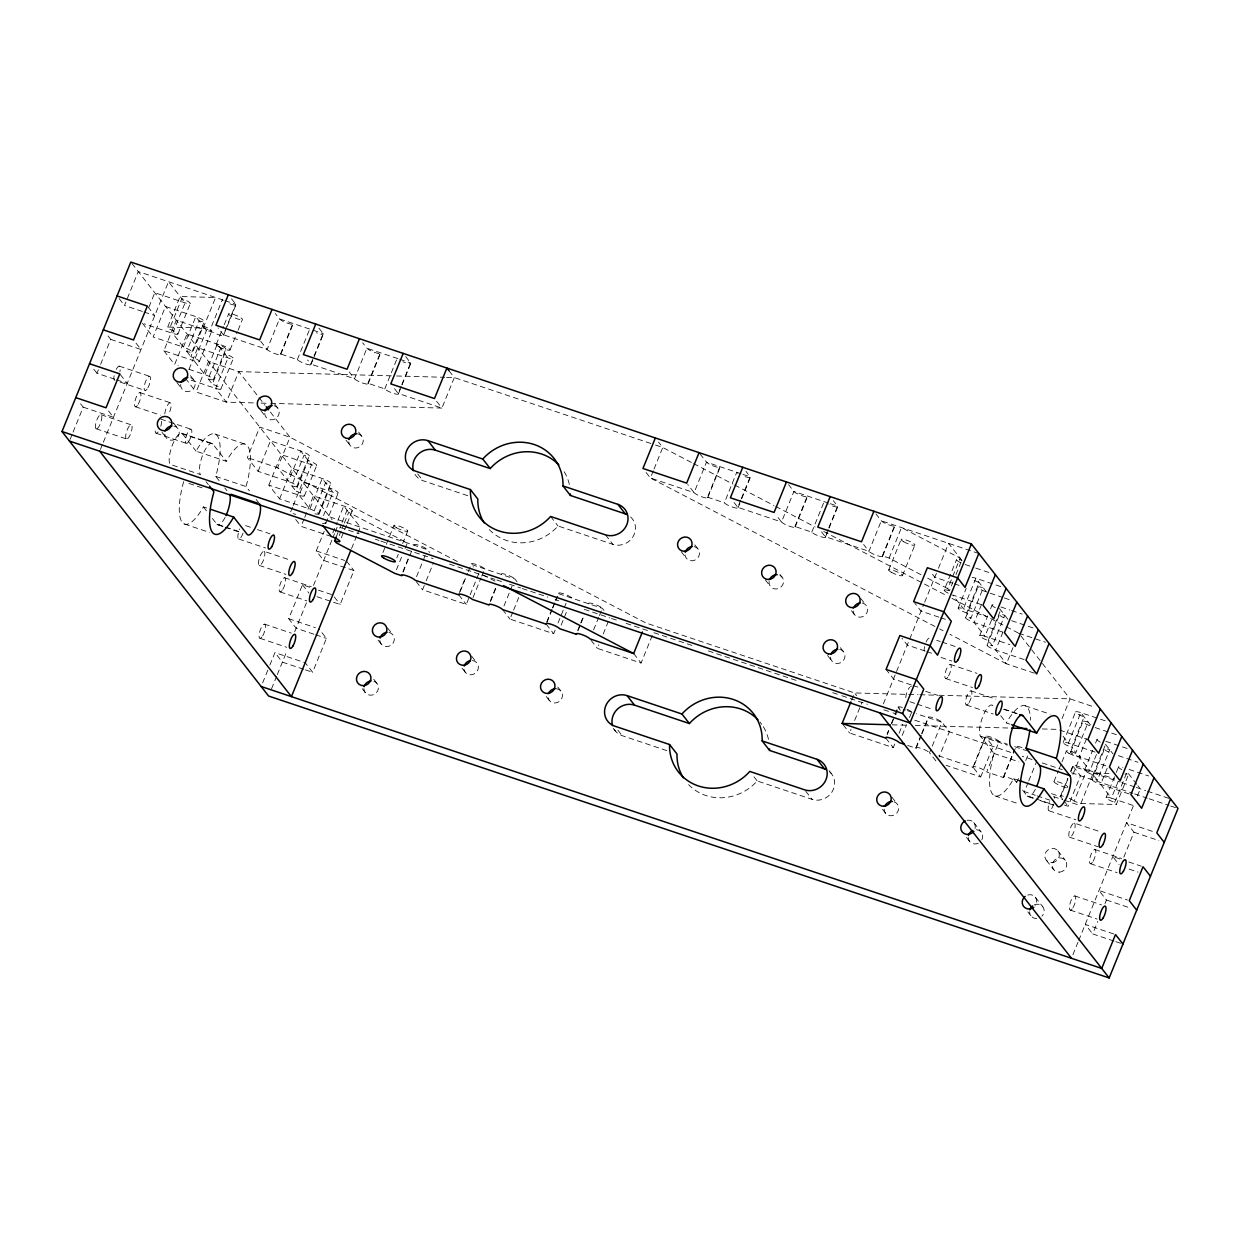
<?xml version="1.0" encoding="UTF-8"?>
<svg xmlns="http://www.w3.org/2000/svg" width="1240" height="1240" viewBox="0 0 1240 1240"><rect width="100%" height="100%" fill="white"/><g stroke="black" fill="none" stroke-linecap="round" stroke-linejoin="round"><path stroke-width="0.75" stroke-dasharray="5 3.75" d="M183.675 481.663L183.272 483.104A47.508 14.57 -71.5 0 0 182.172 522.257A47.508 14.57 -71.5 0 0 202.74 508.028L203.376 506.896L206.94 508.09M219.139 480.702L215.76 476.393L216.163 474.951A47.508 14.57 -71.5 0 0 217.263 435.814A47.508 14.57 -71.5 0 0 196.695 450.027L196.059 451.159L226.315 461.311L226.951 460.18A47.508 14.57 -71.5 0 1 247.519 445.95A47.508 14.57 -71.5 0 1 246.435 485.104L246.016 486.545L249.395 490.854M992.868 705.684A16.771 5.146 -71.5 0 0 982.963 716.178A16.771 5.146 -71.5 0 0 980.484 736.188L993.984 753.455L993.566 754.896A47.508 14.57 -71.5 0 0 992.48 794.049A47.508 14.57 -71.5 0 0 1013.049 779.821L1013.685 778.689L1019.016 780.487M70.169 439.27L72.339 433.923M73.067 432.125L83.204 407.154L78.957 401.714M114.762 379.223L96.968 373.256L99.867 366.126M100.595 364.328L110.732 339.357L107.539 335.281M142.305 311.426L124.496 305.459L138.26 271.56L223.123 300.018M148.955 307.071L154.799 292.717L185.055 302.87A7.455 1.411 22.1 0 0 190.123 303.01A7.455 1.411 22.1 0 0 181.753 298.638L169.353 329.142A7.455 1.411 22.1 0 1 177.739 333.513A7.455 1.411 22.1 0 1 172.67 333.374L144.181 323.826M100.425 449.423L102.594 444.06M103.323 442.277L168.516 281.713L185.055 302.87L172.67 333.374L183.411 347.123A7.455 1.411 22.1 0 1 191.782 351.494A7.455 1.411 22.1 0 1 186.713 351.354L199.097 320.85A7.455 1.411 22.1 0 0 204.166 320.99A7.455 1.411 22.1 0 0 195.796 316.619L165.54 306.466L153.14 336.986L183.411 347.123L195.796 316.619L206.537 330.367A7.455 1.411 22.1 0 0 211.606 330.507A7.455 1.411 22.1 0 0 203.236 326.135L190.851 356.655A7.455 1.411 22.1 0 1 199.222 361.026A7.455 1.411 22.1 0 1 194.153 360.887L163.897 350.734L176.282 320.23L206.537 330.367L194.153 360.887L204.894 374.635A7.455 1.411 22.1 0 1 213.264 379.006A7.455 1.411 22.1 0 1 208.196 378.867L220.581 348.363A7.455 1.411 22.1 0 0 225.665 348.502A7.455 1.411 22.1 0 0 217.279 344.131L187.023 333.978L174.639 364.483L178.188 365.676M167.71 327.035L180.095 296.515L215.59 297.492L203.205 328.011L167.71 327.035L169.353 329.142M177.94 333.994L190.325 303.474M191.983 351.974L204.368 321.47M189.023 369.272L197.764 347.727L228.021 357.88A7.455 1.411 22.1 0 0 233.104 358.019A7.455 1.411 22.1 0 0 224.719 353.648L212.335 384.152A7.455 1.411 22.1 0 1 220.704 388.523A7.455 1.411 22.1 0 1 215.636 388.384L188.93 379.44M449.004 370.76L454.321 377.565L441.921 408.084L398.226 393.421A7.455 1.411 22.1 0 1 393.142 393.281A7.455 1.411 22.1 0 1 384.772 388.911L367.954 383.269A7.455 1.411 22.1 0 1 362.886 383.129A7.455 1.411 22.1 0 1 354.516 378.758L310.806 364.095A7.455 1.411 22.1 0 1 305.722 363.956A7.455 1.411 22.1 0 1 297.352 359.585L280.535 353.942A7.455 1.411 22.1 0 1 275.466 353.803A7.455 1.411 22.1 0 1 267.096 349.432L223.386 334.769A7.455 1.411 22.1 0 1 218.302 334.63A7.455 1.411 22.1 0 1 209.932 330.259L222.317 299.755A7.455 1.411 22.1 0 0 222.983 300.375M199.423 361.491L211.808 330.987M253.332 402.892L226.378 402.147L196.121 391.995L208.506 361.491L238.762 371.628L394.661 375.922M216.225 344.457L223.526 326.507M224.254 324.71L228.625 313.953M223.572 335.25L226.501 328.058M227.23 326.275L235.972 304.73M213.466 379.471L225.866 348.967M230.082 349.913L237.367 331.979M238.096 330.181L242.467 319.409A7.455 1.411 22.1 0 0 233.042 314.294A7.455 1.411 22.1 0 0 231.198 316.169A7.455 1.411 22.1 0 0 242.389 319.579M220.906 389.004L233.29 358.484M280.535 353.942L292.935 323.438A7.455 1.411 22.1 0 1 287.851 323.299A7.455 1.411 22.1 0 1 279.481 318.928L275.233 313.488M280.736 354.408L293.121 323.904M258.106 471.339L270.49 440.836L300.747 450.988A7.455 1.411 22.1 0 1 309.132 455.359A7.455 1.411 22.1 0 1 304.063 455.219L291.663 485.724A7.455 1.411 22.1 0 0 296.748 485.863A7.455 1.411 22.1 0 0 288.362 481.492L258.106 471.339L247.365 457.591L259.749 427.071L290.005 437.224L646.04 623.023L854.515 692.943L918.019 694.679M297.352 359.585L309.737 329.081A7.455 1.411 22.1 0 0 310.884 330.057M310.992 364.56L323.392 334.056M268.847 485.088L281.232 454.584L311.488 464.736A7.455 1.411 22.1 0 0 316.572 464.876A7.455 1.411 22.1 0 0 308.187 460.505L295.802 491.009A7.455 1.411 22.1 0 1 304.172 495.38A7.455 1.411 22.1 0 1 299.103 495.24L268.847 485.088L279.589 498.852L309.845 509.005A7.455 1.411 22.1 0 1 317.952 513.081A7.455 1.411 22.1 0 1 314.836 513.747M279.589 498.852L291.974 468.332L322.245 478.485A7.455 1.411 22.1 0 1 330.615 482.856A7.455 1.411 22.1 0 1 325.547 482.716L313.162 513.236M296.933 486.328L309.334 455.824M292.516 507.222L290.331 512.601L295.678 514.399M293.245 505.424L302.715 482.096L332.987 492.249A7.455 1.411 22.1 0 0 338.055 492.389A7.455 1.411 22.1 0 0 329.67 488.018L318.742 514.925M304.374 495.861L316.758 465.341M331.344 536.501L301.072 526.349L303.986 519.173M304.714 517.375L313.472 495.845L343.728 505.998A7.455 1.411 22.1 0 1 352.098 510.368A7.455 1.411 22.1 0 1 347.029 510.229L339.745 528.178M367.954 383.269L380.339 352.764A7.455 1.411 22.1 0 1 375.271 352.625A7.455 1.411 22.1 0 1 366.901 348.238L362.654 342.798M368.156 383.733L380.541 353.229M318.432 513.841L330.817 483.337M323.516 515.577L332.987 492.249L322.245 478.485L309.845 509.005L299.103 495.24L311.488 464.736L300.747 450.988L288.362 481.492L277.621 467.743L247.365 457.591M325.856 523.357L338.257 492.854M262.617 682.93L269.142 666.872M269.871 665.089L274.939 652.596L305.195 662.749L312.635 672.266L326.399 638.368L318.959 628.851M313.937 634.198L296.143 628.231L288.703 618.698L302.467 584.8L309.582 587.187M317.022 596.719L340.163 604.469L353.927 570.571L323.671 560.418L316.231 550.901L324.198 531.278M384.772 388.911L397.157 358.391A7.455 1.411 22.1 0 0 398.304 359.383M332.8 532.921L337.172 522.149M337.9 520.351L343.728 505.998L360.251 527.155L357.353 534.285M271.498 688.882L276.582 676.389M277.295 674.607L286.719 651.418M294.686 631.796L307.009 601.462M313.519 585.404L334.537 533.665M335.265 531.882L337.435 526.519L359.104 533.789M336.102 537.153L339.016 529.976M339.217 535.68L343.589 524.908M344.317 523.11L348.688 512.337L407.325 542.95L404.411 550.126M401.14 386.245L398.226 393.421L393.964 387.981M401.868 384.447L410.611 362.901L403.171 353.385M398.412 393.886L401.326 386.71M402.055 384.912L410.812 363.382M341.372 537.757L346.471 525.202M347.2 523.404L352.3 510.834M351.555 548.561L356.639 536.083M382.974 552.466L393.901 525.543M396.815 557.907L398.272 554.327M402.643 543.554L407.759 530.999M396.397 569.857L401.496 557.303M402.923 571.656L408.75 557.287M403.124 572.12L412.594 548.793M416.562 576.631L426.049 553.304M478.64 573.888L466.256 604.407L422.546 589.744L425.46 582.567M426.188 580.769L433.473 562.821M459.358 592.611L465.914 576.461M460.272 591.294L467.573 573.345M468.302 571.547L471.216 564.37A7.455 1.411 22.1 0 1 476.284 564.51A7.455 1.411 22.1 0 1 484.654 568.881L481.74 576.058M472.998 597.603L481.012 577.856M490.343 600.966L496.171 586.613M490.544 601.447L496.372 587.078M503.982 605.957L512.011 586.21M555.132 630.137L553.675 633.718L509.966 619.07L512.88 611.878M513.608 610.096L518.707 597.525M546.763 621.938L551.878 609.367M552.606 607.585L556.977 596.812M546.964 622.403L552.064 609.847M552.792 608.05L554.978 602.671M555.706 600.873L558.636 593.697A7.455 1.411 22.1 0 1 563.704 593.836A7.455 1.411 22.1 0 1 572.074 598.207M558.046 622.961L566.06 603.214M561.146 625.13L566.975 610.762M577.763 630.292L579.948 624.913M580.677 623.115L583.591 615.939M577.964 630.757L584.521 614.606M653.31 470.812L650.396 478.005L937.952 628.06M654.038 469.03L662.78 447.485L658.533 442.045M593.588 629.889L598.688 617.334M599.416 615.536L601.617 610.142M691.889 645.42L653.48 632.539L641.096 663.043L597.386 648.38L598.843 644.8M603.214 634.028L608.313 621.472M646.133 472.564L650.396 478.005L694.106 492.652A7.455 1.411 22.1 0 0 702.476 497.039A7.455 1.411 22.1 0 0 707.544 497.178L719.929 466.659A7.455 1.411 22.1 0 1 714.86 466.519A7.455 1.411 22.1 0 1 706.49 462.148L700.104 453.995M707.745 497.643L720.13 467.139M920.948 574.678L889.111 558.077L882.384 555.814A7.455 1.411 22.1 0 1 877.316 555.675A7.455 1.411 22.1 0 1 868.93 551.304L825.22 536.641A7.455 1.411 22.1 0 1 820.152 536.501A7.455 1.411 22.1 0 1 811.782 532.13L794.964 526.489A7.455 1.411 22.1 0 1 789.896 526.349A7.455 1.411 22.1 0 1 781.51 521.978L737.816 507.315A7.455 1.411 22.1 0 1 732.732 507.175A7.455 1.411 22.1 0 1 724.361 502.805L736.746 472.3A7.455 1.411 22.1 0 0 737.893 473.277M740.73 500.139L737.816 507.315L732.499 500.526M741.458 498.341L750.2 476.811L745.953 471.371M738.001 507.796L740.915 500.619M741.644 498.821L750.402 477.276M794.964 526.489L807.349 495.985A7.455 1.411 22.1 0 1 802.28 495.845A7.455 1.411 22.1 0 1 793.91 491.474L788.593 484.67M795.166 526.969L807.55 496.45M811.782 532.13L824.166 501.627A7.455 1.411 22.1 0 0 824.445 501.921M828.149 529.464L825.22 536.641L820.973 531.201M828.878 527.667L837.62 506.137L833.357 500.696M825.422 537.106L828.336 529.929M829.064 528.147L837.822 506.602M882.384 555.814L894.769 525.311A7.455 1.411 22.1 0 1 889.7 525.171A7.455 1.411 22.1 0 1 881.33 520.8L876.013 513.995M882.586 556.279L894.97 525.775M889.111 558.077L901.495 527.558L960.148 558.155L947.748 588.675L949.406 590.783L953.048 581.808M888.693 570.013L901.077 539.509M851.601 700.12L854.515 692.943L856.638 695.656M902.534 575.468L914.918 544.949M894.722 744.046L893.265 747.627L849.555 732.964L851.012 729.384M854.654 720.409L861.94 702.46M883.361 703.917L923.94 604.004M924.668 602.221L937.704 570.106M938.432 568.323L948.569 543.353L962.736 561.488M948.274 593.201A7.455 1.411 22.1 0 1 944.136 590.178L956.521 559.674M887.096 734.049L888.553 730.453M891.467 723.277L894.381 716.1M895.11 714.302L898.024 707.125M887.282 734.514L888.739 730.933M891.653 723.757L894.567 716.565M895.296 714.783L897.496 709.389M955.962 574.632L961.062 562.077M899.093 733.274L902.736 724.3M902.193 735.444L906.564 724.671M909.478 717.495L911.663 712.117M958.179 608.158L966.193 588.427M985.691 591.697A7.455 1.411 22.1 0 1 978.112 587.512A7.455 1.411 22.1 0 1 983.274 587.791L970.889 618.295L966.766 613.01L979.151 582.49A7.455 1.411 22.1 0 1 971.912 579.111M965.619 617.691L978.004 587.171M915.895 747.782L920.995 735.227M921.723 733.429L928.279 717.278M907.68 745.442L916.096 748.263L921.196 735.692M921.924 733.894L928.481 717.743A7.455 1.411 22.1 0 1 933.549 717.882A7.455 1.411 22.1 0 1 941.935 722.254L949.36 731.786L939.16 756.912M981.491 604.577L974.191 622.527L984.948 636.275L1009.856 644.645M935.921 760.926L929.535 752.773L941.935 722.254L916.438 713.713M979.678 635.671L987.691 615.923M990.605 608.747L992.062 605.167A7.455 1.411 22.1 0 1 996.464 605.492M991.504 620.124L984.948 636.275A7.455 1.411 22.1 0 0 979.863 636.136A7.455 1.411 22.1 0 0 988.249 640.507L992.372 645.808L1004.772 615.288A7.455 1.411 22.1 0 0 999.595 615.025A7.455 1.411 22.1 0 0 1007.174 619.21M988.249 640.507L1000.634 610.003A7.455 1.411 22.1 0 1 999.75 609.693M987.102 645.188L999.502 614.683M1002.974 632.09L995.689 650.039L1006.43 663.788L1036.687 673.94M1012.987 647.636L1006.43 663.788L949.949 634.307M973.043 766.956L985.443 736.452M980.685 776.953L993.07 746.449L985.63 736.917L973.245 767.436L980.685 776.953L946.089 765.343M1018.412 778.503L1016.955 782.083A7.455 1.411 22.1 0 0 1008.585 777.712A7.455 1.411 22.1 0 0 1003.516 777.573L986.699 771.947L999.084 741.427A7.455 1.411 22.1 0 0 990.713 737.056A7.455 1.411 22.1 0 0 985.63 736.917L1007.485 744.248M1003.315 777.108L1014.243 750.185M1003.516 777.573L1015.901 747.069A7.455 1.411 22.1 0 1 1024.55 748.619M1025.697 760.554L1029.34 751.58M1028.038 782.642L1024.395 791.616L1035.322 795.274M1028.766 780.843L1036.78 761.096L1022.21 756.214M1062.045 718.611L1070.058 698.864L1018.815 633.284L948.631 596.657M1063.145 742.528L1075.53 712.008M1053.969 781.603L1058.34 770.831M1059.069 769.048L1061.254 763.654M1061.983 761.856L1066.354 751.099M1089.743 725.726A7.455 1.411 22.1 0 1 1083.001 721.742A7.455 1.411 22.1 0 1 1088.24 722.145L1075.855 752.649L1071.716 747.364L1084.101 716.86A7.455 1.411 22.1 0 1 1075.731 712.489A7.455 1.411 22.1 0 1 1080.8 712.628L1107.506 721.587M1070.585 752.044L1082.97 721.54M1060.464 796.282L1067.764 778.332M1070.678 771.156L1072.863 765.778M1067.95 778.798L1060.665 796.746L1062.788 799.474M1070.864 771.621L1073.05 766.243A7.455 1.411 22.1 0 1 1078.134 766.382A7.455 1.411 22.1 0 1 1086.504 770.753L1074.119 801.257L1080.846 803.52L1116.341 804.496L1128.726 773.993L1124.99 773.884M1086.441 738.947L1079.157 756.88L1089.898 770.644L1114.822 778.999M1072.926 774.504L1080.21 756.555M1064.463 805.054L1068.105 806.279L1080.49 775.76L1073.05 766.243L1119.999 781.99M1084.628 770.025L1092.641 750.293M1095.555 743.117L1097.013 739.521M1096.455 754.494L1089.898 770.644A7.455 1.411 22.1 0 0 1084.83 770.505A7.455 1.411 22.1 0 0 1093.199 774.876L1097.338 780.162L1109.723 749.658A7.455 1.411 22.1 0 0 1104.499 749.255A7.455 1.411 22.1 0 0 1111.226 753.222M1080.846 803.52L1093.23 773.016L1111.908 773.528M1093.199 774.876L1105.584 744.357M1092.068 779.557L1104.452 749.038M1107.196 768.242L1100.639 784.393L1111.381 798.141L1136.305 806.512M1106.111 797.537L1115.582 774.21M1116.31 772.412L1118.495 767.033M1117.938 781.99L1111.381 798.141A7.455 1.411 22.1 0 0 1106.312 798.002A7.455 1.411 22.1 0 0 1114.698 802.373L1116.341 804.496M1114.698 802.373L1127.082 771.869L1136.755 784.269M1072.926 954.723L1077.994 942.23M1078.723 940.447L1134.507 803.071M1137.405 795.941L1140.304 788.795L1137.948 785.773M1114.047 941.082L1092.673 933.922L1097.756 921.429M1104.995 903.588L1106.452 900.023L1099.012 890.49L1127.486 900.054M1123.827 857.197L1133.98 832.211L1126.54 822.693L1155.014 832.241M1009.918 724.144L1006.369 722.951L1007.004 721.82A47.508 14.57 -71.5 0 1 1030.487 720.13M630.633 516.987A16.771 15.639 -38 0 1 632.757 537.091A16.771 15.639 -38 0 1 612.932 544.391L558.031 525.977L557.024 527.109A47.508 44.315 -38 0 1 489.428 529.682M829.808 771.947A16.771 15.639 -38 0 1 831.916 792.066A16.771 15.639 -38 0 1 812.091 799.366L757.191 780.952L756.199 782.068A47.508 44.315 -38 0 1 688.603 784.657M396.583 375.983L444.695 377.301M446.617 377.363L454.321 377.565L653.635 444.416M261.02 403.093L268.724 403.31M270.646 403.357L441.921 408.084L435.55 399.916M919.941 694.741L937.27 695.221M939.191 695.268L1070.058 698.864L1094.982 707.234M892.165 724.827L907.556 725.245M915.26 725.462L1009.546 728.05M1042.266 728.95L1057.674 729.384L1087.929 739.536M224.936 300.623L235.771 304.265L223.386 334.769L218.07 327.964M397.854 358.624L366.901 348.238L354.516 378.758L349.2 371.954M399.683 359.244L410.611 362.901A7.455 1.411 22.1 0 1 402.829 361.739M655.464 445.036L662.78 447.485L691.874 462.675M741.086 473.757L706.49 462.148L694.106 492.652L687.72 484.499M742.915 474.362L750.2 476.811A7.455 1.411 22.1 0 1 742.419 475.649M828.506 503.084L793.91 491.474L781.51 521.978L776.209 515.173M830.335 503.688L837.62 506.137A7.455 1.411 22.1 0 1 828.955 504.587M978.825 553.505L881.33 520.8L868.93 551.304L863.629 544.5M965.092 564.51L974.005 567.501M975.771 568.091L990.016 572.865M1000.758 586.629L975.849 578.259A7.455 1.411 22.1 0 0 972.098 577.329M203.205 328.011L209.932 330.259M707.544 497.178L724.361 502.805M990.14 593.216L1002.602 597.386M1004.385 597.99L1011.499 600.377M144.073 312.031L154.752 315.611L147.327 306.079M952.599 583.218L934.805 577.251L930.558 571.811M954.382 583.823L961.512 586.21M1000.897 606.964L1009.794 609.956M1011.577 610.545L1022.256 614.125M981.197 604.577L952.707 595.014L963.449 608.778L986.591 616.528M1011.639 620.713L1032.998 627.889M1018.815 633.284L1045.522 642.227M1002.679 632.075L974.191 622.527A7.455 1.411 22.1 0 1 965.821 618.156A7.455 1.411 22.1 0 1 970.889 618.295M110.732 339.357L140.988 349.51L134.618 341.341M938.835 617.117L921.041 611.15L914.671 602.981M940.618 617.721L947.748 620.109M188.868 369.257L204.894 374.635L217.279 344.131L228.021 357.88L215.636 388.384L226.378 402.147L238.762 371.628L257.842 396.041M1024.163 659.587L995.689 650.039A7.455 1.411 22.1 0 1 987.304 645.668A7.455 1.411 22.1 0 1 992.372 645.808M119.303 366.141L149.559 376.294M936.727 640.321L940.292 641.514M942.074 642.103L956.319 646.877M415.028 474.424A16.771 15.639 -38 0 0 422.949 480.671L468.704 496.015M116.544 379.828L127.224 383.408L119.784 373.876M925.071 651.015L907.277 645.048L901.961 638.244M926.854 651.62L933.984 654.007M120.187 382.122L145.096 390.476M941.176 657.495L951.855 661.075M139.965 392.584L170.221 402.736M950.274 664.376L976.98 673.336M1095.106 727.57L1118.248 735.336M135.501 406.782L160.425 415.137M945.81 678.575L972.516 687.534M214.876 434L245.133 444.153M1025.186 705.793L1050.094 714.163M160.626 419.027L190.883 429.18M970.935 690.82L995.86 699.189M1105.848 741.318L1128.989 749.084M181.397 433.179L211.653 443.331M1004.152 709.14L1018.396 713.93M212.831 444.044A16.771 5.146 -71.5 0 0 202.911 454.538A16.771 5.146 -71.5 0 0 200.431 474.548L170.175 464.396A16.771 5.146 -71.5 0 1 172.655 444.385A16.771 5.146 -71.5 0 1 182.559 433.892L212.831 444.044L226.315 461.311M1003.548 709.264L1017.792 714.038M83.204 407.154L113.46 417.307L107.09 409.138M911.307 684.914L893.513 678.947L886.073 669.429M913.09 685.519L918.437 687.301M1118.371 755.671L1137.948 762.244M101.107 414.733L131.378 424.886M156.162 433.225L186.418 443.378M925.66 691.3L938.122 695.485M966.471 705.018L993.178 713.976M1095.106 752.091L1068.415 743.132A7.455 1.411 22.1 0 0 1063.331 742.993A7.455 1.411 22.1 0 0 1071.716 747.364M1129.113 769.436L1148.69 775.992M1105.848 765.839L1079.157 756.88A7.455 1.411 22.1 0 1 1070.771 752.51A7.455 1.411 22.1 0 1 1075.855 752.649M96.147 428.761L126.403 438.914M910.005 701.747L915.352 703.545M917.135 704.134L933.146 709.513M215.76 476.393L246.016 486.545M329.995 517.003L427.506 549.707L429.629 552.436M517.049 581.746L514.925 579.034L471.216 564.37L473.339 567.099M558.636 593.697L602.346 608.36L604.469 611.072M900.349 710.318L898.225 707.591L905.51 710.039M907.324 710.659L914.609 713.093M1014.77 746.697L1027.526 750.975M1121.812 782.595L1134.445 786.827M1136.259 787.447L1145.636 790.593M1147.418 791.182L1168.762 798.343M980.484 736.188L1007.19 745.147M375.348 539.245L378.96 540.454M380.773 541.058L387.996 543.492M389.794 544.096L433.132 558.62M449.5 564.122L495.039 579.39M496.853 579.995L502.324 581.839M509.609 584.273L520.537 587.946M522.35 588.55L547.847 597.107M555.132 599.556L558.775 600.764M584.273 609.321L609.77 617.876M611.599 618.481L618.884 620.93M626.169 623.379L649.837 631.315M708.35 650.938L797.94 680.993M832.691 692.649L840.007 695.097M841.836 695.718L867.411 704.289M883.795 709.792L891.08 712.225M892.909 712.845L896.551 714.07M914.763 720.177L1011.282 752.556M1042.251 762.941L1062.277 769.653M1071.391 772.706L1132.864 793.321M1134.662 793.926L1147.31 798.173M1149.108 798.777L1168.979 805.442M1170.777 806.047L1176.202 807.86M1129.129 793.941L1100.639 784.393A7.455 1.411 22.1 0 1 1092.27 780.022A7.455 1.411 22.1 0 1 1097.338 780.162M189.007 483.461L205.034 488.839M993.984 753.455L1018.893 761.825M938.649 755.827L973.245 767.436A7.455 1.411 22.1 0 1 978.313 767.576A7.455 1.411 22.1 0 1 986.699 771.947M1051.566 793.693L1060.665 796.746A7.455 1.411 22.1 0 1 1063.284 796.188M250.387 527.217L243.272 524.83A7.455 2.279 -71.5 0 1 243.986 525.481M257.502 529.604L269.964 533.789M1053.582 796.623L1062.479 799.614M1064.261 800.203L1080.273 805.582M316.231 550.901L344.704 560.464M1037.151 795.894L1049.893 800.157M212.365 518.413L216.876 524.163L223.99 526.566M225.773 527.155L241.785 532.534M1022.674 790.206L1027.17 795.956L1034.3 798.359M1036.082 798.948L1053.876 804.915M218.038 524.876L223.386 526.675M225.169 527.279L241.18 532.642M1028.348 796.669L1033.695 798.467M1040.81 800.854L1053.272 805.039M1133.98 832.211L1158.889 840.58M238.809 539.028L265.5 547.971M1049.118 810.821L1075.809 819.764M184.558 524.055L209.483 532.409M994.868 795.848L1018.009 803.613M264.135 551.335A7.455 2.279 -71.5 0 1 262.276 562.728A7.455 2.279 -71.5 0 1 258.679 561.054A7.455 2.279 -71.5 0 1 264.135 551.335L289.06 559.705M1074.445 823.127A7.455 2.279 -71.5 0 1 1072.584 834.52A7.455 2.279 -71.5 0 1 1068.973 832.846A7.455 2.279 -71.5 0 1 1074.445 823.127L1101.151 832.087M259.253 565.409L285.96 574.368M1069.562 837.202L1098.035 846.75M284.596 577.732L311.287 586.691M1094.905 849.524L1121.596 858.483M318.478 590.178L332.723 594.952L340.163 604.469M1119.89 858.979L1112.776 856.592L1119.147 864.76M1128.788 861.971L1141.249 866.155M1129.113 869.101L1138.01 872.092M280.132 591.914L306.822 600.873M1090.44 863.707L1117.131 872.666M288.703 618.698L315.394 627.657M614.188 729.399A16.771 15.639 -38 0 0 622.124 735.646L667.88 750.99M315.719 634.787L326.399 638.368M1106.452 900.023L1129.578 907.773M264.492 624.123L291.199 633.082M1074.801 895.916L1101.507 904.875M260.028 638.321L286.735 647.28M1070.337 910.113L1097.043 919.073M1113.721 933.952L1085.248 924.389L1092.673 933.922M303.738 669.29L282.379 662.129L274.939 652.596M305.505 669.879L312.635 672.266M1115.814 941.672L1122.944 944.059M927.644 578.181L947.748 588.675M693.594 463.574L732.964 484.111M734.669 485.011L774.039 505.548M775.744 506.447L815.114 526.985M823.685 531.448L946.926 595.758M939.672 628.943L943.098 630.741M457.358 561.519L277.621 467.743L290.005 437.224L269.747 411.293M483.026 574.926L495.008 581.173M986.591 592.023L975.849 578.259L963.449 608.778A7.455 1.411 22.1 0 0 958.38 608.639A7.455 1.411 22.1 0 0 966.766 613.01M999.471 608.514L1008.074 619.519M1090.471 724.997L1080.8 712.628L1068.415 743.132L1063.037 736.25M1105.506 744.264L1113.024 753.889M1000.742 715.759L1006.369 722.951M1063.858 800.838L1068.105 806.279M1013.685 778.689L1018.179 784.439M860.793 598.501L866.109 605.306M1057.844 850.764L1065.284 860.281M851.43 610.716L854.608 614.792M1046.343 860.25L1053.783 869.767M840.395 647.683L843.572 651.775M1035.307 897.218L1042.747 906.735M779.929 574.399L782.053 577.111M973.788 822.57L981.227 832.087M827.623 655.557L831.885 660.997M1027.867 911.896L1031.045 915.973M765.25 579.808L770.552 586.597M966.534 837.496L969.726 841.573M885.825 738.11L893.265 747.627M843.185 724.811L849.555 732.964M694.803 544.841L697.996 548.917M891.855 797.087L897.171 803.892M681.194 551.614L686.495 558.403M882.477 809.302L885.67 813.378M829.095 770.707L831.218 773.435M605.492 534.874L612.932 544.391M805.721 791.197L812.091 799.366M550.591 516.46L558.031 525.977M754.013 776.86L757.191 780.952M633.656 653.527L641.096 663.043M591.015 640.228L597.386 648.38M318.944 328.151L323.19 333.591L310.806 364.095L307.613 360.019M546.236 624.201L553.675 633.718M417.647 473.866L422.949 480.671M617.876 730.205L622.124 735.646M613.257 728.345L615.396 731.058M502.525 609.538L509.966 619.07M358.577 432.062L361.77 436.139M557.752 687.038L560.929 691.114M346.022 440.185L350.269 445.625M546.251 696.524L549.444 700.6M231.524 298.825L235.771 304.265A7.455 1.411 22.1 0 1 228.005 303.103M260.71 341.279L267.096 349.432L279.481 318.928L323.19 333.591A7.455 1.411 22.1 0 1 316.324 332.785M458.815 594.875L466.256 604.407M416.175 581.576L422.546 589.744M274.675 404.054L277.853 408.131M471.712 656.301L477.028 663.106M259.021 397.56L264.988 405.201M260.757 410.456L266.073 417.245M462.055 668.143L465.232 672.22M131.889 263.392L332.119 519.731M186.713 351.354L190.851 356.655M208.196 378.867L212.335 384.152M291.663 485.724L295.802 491.009M346.487 561.054L353.927 570.571M190.464 375.673L193.657 379.75M387.515 627.921L392.817 634.725M142.399 323.221L153.14 336.986M163.897 350.734L174.639 364.483M185.38 378.247L196.121 391.995M295.709 519.482L301.072 526.349M119.18 298.654L124.496 305.459M176.855 382.447L182.156 389.236M378.138 640.135L381.331 644.211M256.137 499.488L259.517 503.812M302.467 584.8L308.838 592.968M182.559 433.892L196.059 451.159M224.766 487.909L227.013 490.776M173.492 422.902L177.739 428.343M373.721 679.226L376.913 683.318M206.057 481.74L208.304 484.623M162.006 432.388L166.253 437.829M362.235 688.712L365.428 692.804M203.376 506.896L207.871 512.647M93.775 369.179L96.968 373.256M325.004 522.273A7.455 1.411 22.1 0 1 322.276 523.264M588.892 603.849A7.455 1.411 22.1 0 1 593.96 603.989A7.455 1.411 22.1 0 1 602.346 608.36M501.471 574.523A7.455 1.411 22.1 0 1 506.54 574.663A7.455 1.411 22.1 0 1 514.925 579.034M414.052 545.197A7.455 1.411 22.1 0 1 419.12 545.337A7.455 1.411 22.1 0 1 427.506 549.707M1069.33 798.297A7.455 1.411 22.1 0 1 1074.119 801.257M916.096 748.263A7.455 1.411 22.1 0 1 921.165 748.402A7.455 1.411 22.1 0 1 929.535 752.773M1066.292 787.385A7.455 1.411 22.1 0 1 1054.682 782.58A7.455 1.411 22.1 0 1 1060.758 782.765A7.455 1.411 22.1 0 1 1067.221 787.415M898.225 707.591A7.455 1.411 22.1 0 1 902.426 707.466M906.874 709.156A7.455 1.411 22.1 0 1 911.4 711.807M1121.843 769.653A7.455 1.411 22.1 0 1 1118.526 766.94A7.455 1.411 22.1 0 1 1122.913 767.359M1100.345 742.156A7.455 1.411 22.1 0 1 1100.609 739.614M944.136 590.178A7.455 1.411 22.1 0 1 948.538 590.504M960.659 562.697A7.455 1.411 22.1 0 1 956.552 559.581A7.455 1.411 22.1 0 1 961.791 560.279M995.395 607.786A7.455 1.411 22.1 0 1 992.077 605.074M763.329 726.702A47.508 44.315 -38 0 1 768.692 740.187M759.934 722.005A47.508 44.315 -38 0 1 761.716 724.3M388.926 632.447A7.455 6.944 -38 0 1 394.243 640.197A7.455 6.944 -38 0 1 386.477 646.614A7.455 6.944 -38 0 1 379.812 639.98M472.3 660.548A7.455 6.944 -38 0 1 478.346 668.019A7.455 6.944 -38 0 1 470.596 674.808A7.455 6.944 -38 0 1 463.868 667.926M556.109 688.727A7.455 6.944 -38 0 1 562.433 695.966A7.455 6.944 -38 0 1 554.9 703.003A7.455 6.944 -38 0 1 547.925 696.369M894.164 801.862A7.455 6.944 -38 0 1 898.442 809.984A7.455 6.944 -38 0 1 890.506 815.765A7.455 6.944 -38 0 1 884.151 809.146M976.391 829.699A7.455 6.944 -38 0 1 981.785 839.945M978.283 843.216A7.455 6.944 -38 0 1 968.207 837.341M1034.253 904.89A7.455 6.944 -38 0 1 1041.941 916.159M1036.764 918.484A7.455 6.944 -38 0 1 1034.889 918.329L1033.99 918.08A7.455 6.944 -38 0 1 1029.634 911.695M373.922 681.271A7.455 6.944 -38 0 1 378.2 689.409A7.455 6.944 -38 0 1 370.249 695.191A7.455 6.944 -38 0 1 363.909 688.572M967.06 820.307A7.455 6.944 -38 0 1 975.059 828.661M1027.712 895.032A7.455 6.944 -38 0 1 1035.137 905.898M164.811 413.928A7.455 2.279 -71.5 0 1 167.942 404.612A7.455 2.279 -71.5 0 1 171.167 404.38A7.455 2.279 -71.5 0 1 168.873 413.633M225.044 517.468A16.771 5.146 -71.5 0 1 216.876 524.163M243.04 533.138A7.455 2.279 -71.5 0 1 238.281 538.702A7.455 2.279 -71.5 0 1 239.754 528.938M161.603 421.321A7.455 2.279 -71.5 0 1 160.704 426.421M158.023 431.939A7.455 2.279 -71.5 0 1 155.279 429.428M116.188 369.427A7.455 2.279 -71.5 0 1 119.583 366.234A7.455 2.279 -71.5 0 1 119.877 371.675M114.84 380.324A7.455 2.279 -71.5 0 1 114.266 374.79M1035.354 789.26A16.771 5.146 -71.5 0 1 1027.17 795.956M1054.093 796.933A7.455 2.279 -71.5 0 1 1054.527 798.265M1053.659 804.016A7.455 2.279 -71.5 0 1 1048.839 810.712A7.455 2.279 -71.5 0 1 1049.691 801.598M924.296 651.031A7.455 2.279 -71.5 0 1 924.575 646.582M926.094 642.041A7.455 2.279 -71.5 0 1 929.891 638.027M905.743 697.717A7.455 2.279 -71.5 0 1 909.664 687.301M910.455 686.635A7.455 2.279 -71.5 0 1 911.416 686.526M564.154 471.743A47.508 44.315 -38 0 1 569.532 485.212M190.666 377.719A7.455 6.944 -38 0 1 194.85 386.151A7.455 6.944 -38 0 1 186.357 391.561A7.455 6.944 -38 0 1 180.699 384.075M274.055 405.728A7.455 6.944 -38 0 1 279 413.974A7.455 6.944 -38 0 1 270.49 419.771A7.455 6.944 -38 0 1 264.787 412.021M357.88 433.876A7.455 6.944 -38 0 1 363.18 441.626A7.455 6.944 -38 0 1 355.415 448.028A7.455 6.944 -38 0 1 348.75 441.393M694.106 546.654A7.455 6.944 -38 0 1 699.453 554.094A7.455 6.944 -38 0 1 692.277 560.79A7.455 6.944 -38 0 1 685.054 555.101M779.913 575.438A7.455 6.944 -38 0 1 783.029 584.118A7.455 6.944 -38 0 1 774.457 588.876A7.455 6.944 -38 0 1 769.095 581.436M862.218 603.043A7.455 6.944 -38 0 1 867.52 610.793A7.455 6.944 -38 0 1 859.754 617.195A7.455 6.944 -38 0 1 853.089 610.561M839.744 649.404A7.455 6.944 -38 0 1 844.704 657.898A7.455 6.944 -38 0 1 835.713 663.369L834.815 663.106A7.455 6.944 -38 0 1 830.537 655.789M173.848 426.064A7.455 6.944 -38 0 1 179.102 434.124A7.455 6.944 -38 0 1 170.763 440.2A7.455 6.944 -38 0 1 164.796 432.667M126.154 438.712L125.968 438.387A7.455 2.279 -71.5 0 1 129.069 426.343A7.455 2.279 -71.5 0 1 131.657 430.543A7.455 2.279 -71.5 0 1 126.154 438.712M95.898 428.56L95.697 428.234A7.455 2.279 -71.5 0 1 98.812 416.19A7.455 2.279 -71.5 0 1 101.385 420.391A7.455 2.279 -71.5 0 1 95.898 428.56M396.521 527.775A7.455 1.411 22.1 0 0 407.681 531.169A7.455 1.411 22.1 0 0 398.288 525.869A7.455 1.411 22.1 0 0 396.521 527.775M218.813 346.673A7.455 1.411 22.1 0 0 229.989 350.083A7.455 1.411 22.1 0 0 220.658 344.798A7.455 1.411 22.1 0 0 218.813 346.673M1068.942 753.316A7.455 1.411 22.1 0 0 1080.118 756.726A7.455 1.411 22.1 0 0 1070.787 751.44A7.455 1.411 22.1 0 0 1068.942 753.316M891.297 572.245A7.455 1.411 22.1 0 0 902.457 575.639A7.455 1.411 22.1 0 0 893.079 570.338A7.455 1.411 22.1 0 0 891.297 572.245M903.681 541.74A7.455 1.411 22.1 0 0 914.841 545.12A7.455 1.411 22.1 0 0 905.463 539.834A7.455 1.411 22.1 0 0 903.681 541.74M1059.565 872.154A7.455 6.944 -38 0 0 1065.811 861.01A7.455 6.944 -38 0 0 1053.225 861.909A7.455 6.944 -38 0 0 1059.565 872.154M1052.124 862.621A7.455 6.944 -38 0 0 1058.371 851.493A7.455 6.944 -38 0 0 1045.785 852.376A7.455 6.944 -38 0 0 1052.124 862.621M189.131 440.836A7.455 2.279 -71.5 0 0 191.161 429.288A7.455 2.279 -71.5 0 0 185.675 438.728A7.455 2.279 -71.5 0 0 189.131 440.836M147.808 387.934A7.455 2.279 -71.5 0 0 149.854 376.387A7.455 2.279 -71.5 0 0 144.351 385.826A7.455 2.279 -71.5 0 0 147.808 387.934M282.829 589.372A7.455 2.279 -71.5 0 0 284.875 577.825A7.455 2.279 -71.5 0 0 279.372 587.279A7.455 2.279 -71.5 0 0 282.829 589.372M138.214 404.225A7.455 2.279 -71.5 0 0 140.244 392.677A7.455 2.279 -71.5 0 0 134.742 402.132A7.455 2.279 -71.5 0 0 138.214 404.225M262.74 635.779A7.455 2.279 -71.5 0 0 264.771 624.232A7.455 2.279 -71.5 0 0 259.269 633.671A7.455 2.279 -71.5 0 0 262.74 635.779M1093.138 861.165A7.455 2.279 -71.5 0 0 1095.184 849.617A7.455 2.279 -71.5 0 0 1089.681 859.072A7.455 2.279 -71.5 0 0 1093.138 861.165M969.168 702.476A7.455 2.279 -71.5 0 0 971.215 690.928A7.455 2.279 -71.5 0 0 965.712 700.368A7.455 2.279 -71.5 0 0 969.168 702.476M948.523 676.017A7.455 2.279 -71.5 0 0 950.553 664.47A7.455 2.279 -71.5 0 0 945.051 673.925A7.455 2.279 -71.5 0 0 948.523 676.017M1073.05 907.572A7.455 2.279 -71.5 0 0 1075.08 896.024A7.455 2.279 -71.5 0 0 1069.577 905.463A7.455 2.279 -71.5 0 0 1073.05 907.572"/><path stroke-width="1.5" d="M470.41 489.568L470.379 491.009A47.508 44.315 -38 0 0 499.146 530.984A47.508 44.315 -38 0 0 549.583 517.576L550.591 516.46L605.492 534.874A16.771 15.639 -38 0 0 626.804 524.691A16.771 15.639 -38 0 0 617.876 504.354L562.976 485.94L563.022 484.499A47.508 44.315 -38 0 0 534.254 444.54A47.508 44.315 -38 0 0 483.802 457.932L482.81 459.048L427.909 440.634A16.771 15.639 -38 0 0 406.581 450.818A16.771 15.639 -38 0 0 415.524 471.154L470.41 489.568L477.85 499.085L477.818 500.526A47.508 44.315 -38 0 0 484.111 522.815M627.239 514.678A16.771 15.639 -38 0 0 625.317 513.887L570.415 495.473L570.462 494.016M669.585 744.527L669.538 745.984A47.508 44.315 -38 0 0 698.322 785.943A47.508 44.315 -38 0 0 748.759 772.551L749.75 771.419L804.652 789.833A16.771 15.639 -38 0 0 825.98 779.665A16.771 15.639 -38 0 0 817.052 759.33L762.15 740.915L762.182 739.474A47.508 44.315 -38 0 0 733.413 699.5A47.508 44.315 -38 0 0 682.976 712.892L681.969 714.023L627.068 695.609A16.771 15.639 -38 0 0 605.755 705.793A16.771 15.639 -38 0 0 614.683 726.113L669.585 744.527L677.025 754.06L676.978 755.501A47.508 44.315 -38 0 0 683.287 777.775M826.398 769.637A16.771 15.639 -38 0 0 824.476 768.846L769.591 750.433L769.621 748.991M1019.016 780.487L1043.94 788.841L1057.441 806.109A16.771 5.146 -71.5 0 0 1067.346 795.615A16.771 5.146 -71.5 0 0 1069.826 775.605L1039.57 765.452L1026.069 748.185L1026.472 746.744A47.508 14.57 -71.5 0 0 1029.882 729.802M1069.826 775.605L1056.325 758.337L1056.728 756.896A47.508 14.57 -71.5 0 0 1057.829 717.743A47.508 14.57 -71.5 0 0 1037.26 731.972L1036.624 733.104L1011.701 724.749M62 431.536L130.82 262.043L971.401 543.972L1178 808.465L1109.18 977.957L268.599 696.028L62 431.536L902.565 713.481L1109.18 977.957M228.331 294.748L215.946 325.252L259.656 339.915L272.041 309.396M315.751 324.058L303.366 354.578L347.076 369.241L359.461 338.721M403.171 353.385L390.786 383.888L434.496 398.552L446.881 368.048L449.004 370.76M642.398 631.982L633.656 653.527L589.946 638.864A7.455 1.411 22.1 0 0 581.576 634.493A7.455 1.411 22.1 0 0 576.507 634.353L559.689 628.711A7.455 1.411 22.1 0 0 551.32 624.34A7.455 1.411 22.1 0 0 546.236 624.201L502.525 609.538A7.455 1.411 22.1 0 0 494.156 605.167A7.455 1.411 22.1 0 0 489.087 605.027L472.269 599.385A7.455 1.411 22.1 0 0 463.9 595.014A7.455 1.411 22.1 0 0 458.815 594.875L415.106 580.227A7.455 1.411 22.1 0 0 406.736 575.841A7.455 1.411 22.1 0 0 401.667 575.701L394.94 573.454L336.303 542.857L334.645 540.733L336.102 537.153M350.843 550.343L291.431 696.648L99.696 451.205M655.34 437.968L642.956 468.472L686.665 483.135L699.05 452.631M742.76 467.294L730.375 497.798L774.086 512.461L786.47 481.957M830.18 496.604L817.796 527.124L861.505 541.787L873.89 511.268M904.316 744.31L899.279 742.62A7.455 1.411 22.1 0 0 890.909 738.25A7.455 1.411 22.1 0 0 885.825 738.11L842.115 723.447L850.873 701.918M902.565 713.481L971.401 543.972M978.825 553.505L965.061 587.404L957.621 577.871L927.365 567.734L913.601 601.632L943.857 611.769L951.297 621.302L937.533 655.201L930.093 645.668L899.837 635.531L886.073 669.429L916.329 679.582L923.769 689.099L910.005 722.998L69.44 441.053M995.363 574.663L982.963 605.167L993.721 618.915L1006.105 588.411M1016.846 602.159L1004.462 632.679L1015.204 646.428L1027.588 615.923M1038.33 629.672L1025.945 660.176L1036.687 673.94L1049.071 643.421M1100.314 709.017L1087.929 739.536L1098.671 753.284L1111.055 722.781M1121.797 736.529L1109.413 767.033L1120.154 780.797L1132.554 750.278M1143.295 764.042L1130.896 794.546L1141.652 808.294L1154.037 777.79M1170.56 798.948L1156.796 832.846L1164.236 842.363M210.49 509.284L233.631 517.049L232.996 518.181A47.508 14.57 -71.5 0 1 212.428 532.394A47.508 14.57 -71.5 0 1 213.528 493.257L213.931 491.815L209.436 486.064M1043.94 788.841L1043.305 789.973A47.508 14.57 -71.5 0 1 1022.737 804.187A47.508 14.57 -71.5 0 1 1023.837 765.049L1024.24 763.607L1010.74 746.341A16.771 5.146 -71.5 0 1 1013.22 726.33A16.771 5.146 -71.5 0 1 1023.124 715.837L1036.624 733.104M413.37 470.673A16.771 15.639 -38 0 1 418.314 454.119A16.771 15.639 -38 0 1 435.349 450.167L490.25 468.581L491.242 467.449A47.508 44.315 -38 0 1 558.837 464.876M612.544 725.648A16.771 15.639 -38 0 1 617.489 709.094A16.771 15.639 -38 0 1 634.508 705.126L689.409 723.54L690.417 722.424A47.508 44.315 -38 0 1 758.012 719.836M842.115 723.447L890.227 724.764M1011.484 728.113L1026.875 728.531M117.056 295.942L147.327 306.079L133.548 339.977L103.292 329.84M89.528 363.738L119.784 373.876L106.02 407.789L75.764 397.637M1019.574 714.628L1023.124 715.837M1026.069 748.185L1056.325 758.337M231.043 494.264L257.734 503.207M261.175 686.495L1101.74 968.44L1115.504 934.541L1122.944 944.059M503.564 585.636L633.656 653.527M1150.472 876.262L1143.032 866.745L1129.268 900.643L1136.708 910.16M879.749 712.845L1071.484 958.288M617.876 504.354L625.317 513.887M817.052 759.33L824.476 768.846M562.976 485.94L570.415 495.473M762.15 740.915L769.591 750.433M482.81 459.048L490.25 468.581M681.969 714.023L689.409 723.54M427.909 440.634L435.349 450.167M627.068 695.609L634.508 705.126M266.181 406.72L268.553 409.774M322.741 525.496L331.344 536.501A7.455 1.411 22.1 0 1 339.714 540.872A7.455 1.411 22.1 0 1 334.645 540.733M233.631 517.049L247.132 534.316A16.771 5.146 -71.5 0 0 257.037 523.822A16.771 5.146 -71.5 0 0 259.517 503.812M380.045 638.12A7.455 6.944 -38 0 1 387.05 632.338M464.179 666.066A7.455 6.944 -38 0 1 470.41 660.625M548.468 693.594A7.455 6.944 -38 0 1 555.163 688.727M884.693 806.372A7.455 6.944 -38 0 1 892.335 801.505M968.44 835.481A7.455 6.944 -38 0 1 972.672 830.443M1029.913 909.835A7.455 6.944 -38 0 1 1032.579 905.898M364.142 686.697A7.455 6.944 -38 0 1 371.132 680.931M973.818 831.234A7.455 6.944 -38 0 1 962.287 832.055A7.455 6.944 -38 0 1 965.232 820.911M1033.773 907.293A7.455 6.944 -38 0 1 1027.448 908.812L1026.55 908.563A7.455 6.944 -38 0 1 1025.155 896.38M229.695 494.419A16.771 5.146 -71.5 0 1 225.944 515.623M1039.57 765.452A16.771 5.146 -71.5 0 1 1037.09 785.462M181.18 382.246A7.455 6.944 -38 0 1 187.875 377.379M265.004 411.107A7.455 6.944 -38 0 1 272.18 405.558M348.998 439.534A7.455 6.944 -38 0 1 356.934 433.752M685.224 552.312A7.455 6.944 -38 0 1 692.214 546.546M769.575 579.607A7.455 6.944 -38 0 1 775.326 574.864M776.271 574.725A7.455 6.944 -38 0 1 777.216 574.725M853.632 607.802A7.455 6.944 -38 0 1 860.327 602.919M831.063 653.976A7.455 6.944 -38 0 1 837.868 649.249M165.276 430.838A7.455 6.944 -38 0 1 171.972 425.956M828.274 653.852L827.375 653.589A7.455 6.944 -38 0 1 825.732 641.622A7.455 6.944 -38 0 1 837.418 644.986A7.455 6.944 -38 0 1 828.274 653.852M936.463 710.505L936.277 710.179A7.455 2.279 -71.5 0 1 939.377 698.136A7.455 2.279 -71.5 0 1 941.951 702.336A7.455 2.279 -71.5 0 1 936.463 710.505M384.121 558.294A7.455 1.411 22.1 0 0 395.281 561.673A7.455 1.411 22.1 0 0 385.904 556.388A7.455 1.411 22.1 0 0 384.121 558.294M379.673 637.081A7.455 6.944 -38 0 0 385.919 625.937A7.455 6.944 -38 0 0 373.333 626.82A7.455 6.944 -38 0 0 379.673 637.081M464.427 665.183A7.455 6.944 -38 0 0 469.588 653.589A7.455 6.944 -38 0 0 457.064 655.65A7.455 6.944 -38 0 0 464.427 665.183M547.786 693.455A7.455 6.944 -38 0 0 554.032 682.326A7.455 6.944 -38 0 0 541.446 683.209A7.455 6.944 -38 0 0 547.786 693.455M884.012 806.232A7.455 6.944 -38 0 0 890.258 795.104A7.455 6.944 -38 0 0 877.672 795.987A7.455 6.944 -38 0 0 884.012 806.232M363.754 685.658A7.455 6.944 -38 0 0 370.001 674.529A7.455 6.944 -38 0 0 357.415 675.413A7.455 6.944 -38 0 0 363.754 685.658M313.1 599.525A7.455 2.279 -71.5 0 0 315.131 587.977A7.455 2.279 -71.5 0 0 309.628 597.417A7.455 2.279 -71.5 0 0 313.1 599.525M292.547 572.88A7.455 2.279 -71.5 0 0 294.407 561.488A7.455 2.279 -71.5 0 0 288.935 571.206A7.455 2.279 -71.5 0 0 292.547 572.88M271.777 546.623A7.455 2.279 -71.5 0 0 273.808 535.076A7.455 2.279 -71.5 0 0 268.305 544.531A7.455 2.279 -71.5 0 0 271.777 546.623M292.997 645.932A7.455 2.279 -71.5 0 0 295.043 634.384A7.455 2.279 -71.5 0 0 289.54 643.824A7.455 2.279 -71.5 0 0 292.997 645.932M1123.393 871.317A7.455 2.279 -71.5 0 0 1125.44 859.77A7.455 2.279 -71.5 0 0 1119.937 869.209A7.455 2.279 -71.5 0 0 1123.393 871.317M1102.856 844.673A7.455 2.279 -71.5 0 0 1104.716 833.28A7.455 2.279 -71.5 0 0 1099.245 842.999A7.455 2.279 -71.5 0 0 1102.856 844.673M1082.086 818.416A7.455 2.279 -71.5 0 0 1084.116 806.868A7.455 2.279 -71.5 0 0 1078.614 816.323A7.455 2.279 -71.5 0 0 1082.086 818.416M999.44 712.628A7.455 2.279 -71.5 0 0 1001.471 701.081A7.455 2.279 -71.5 0 0 995.968 710.52A7.455 2.279 -71.5 0 0 999.44 712.628M978.779 686.169A7.455 2.279 -71.5 0 0 980.809 674.622A7.455 2.279 -71.5 0 0 975.322 684.077A7.455 2.279 -71.5 0 0 978.779 686.169M958.117 659.726A7.455 2.279 -71.5 0 0 960.148 648.179A7.455 2.279 -71.5 0 0 954.66 657.619A7.455 2.279 -71.5 0 0 958.117 659.726M1103.305 917.724A7.455 2.279 -71.5 0 0 1105.336 906.177A7.455 2.279 -71.5 0 0 1099.849 915.616A7.455 2.279 -71.5 0 0 1103.305 917.724M180.498 382.106A7.455 6.944 -38 0 0 186.744 370.977A7.455 6.944 -38 0 0 174.158 371.861A7.455 6.944 -38 0 0 180.498 382.106M265.252 410.223A7.455 6.944 -38 0 0 270.428 398.614A7.455 6.944 -38 0 0 257.904 400.69A7.455 6.944 -38 0 0 265.252 410.223M348.611 438.495A7.455 6.944 -38 0 0 354.857 427.366A7.455 6.944 -38 0 0 342.271 428.25A7.455 6.944 -38 0 0 348.611 438.495M684.837 551.273A7.455 6.944 -38 0 0 691.083 540.144A7.455 6.944 -38 0 0 678.497 541.028A7.455 6.944 -38 0 0 684.837 551.273M768.893 579.468A7.455 6.944 -38 0 0 775.139 568.339A7.455 6.944 -38 0 0 762.554 569.222A7.455 6.944 -38 0 0 768.893 579.468M852.949 607.662A7.455 6.944 -38 0 0 859.196 596.533A7.455 6.944 -38 0 0 846.61 597.417A7.455 6.944 -38 0 0 852.949 607.662M164.595 430.699A7.455 6.944 -38 0 0 170.841 419.554A7.455 6.944 -38 0 0 158.255 420.438A7.455 6.944 -38 0 0 164.595 430.699"/></g></svg>
